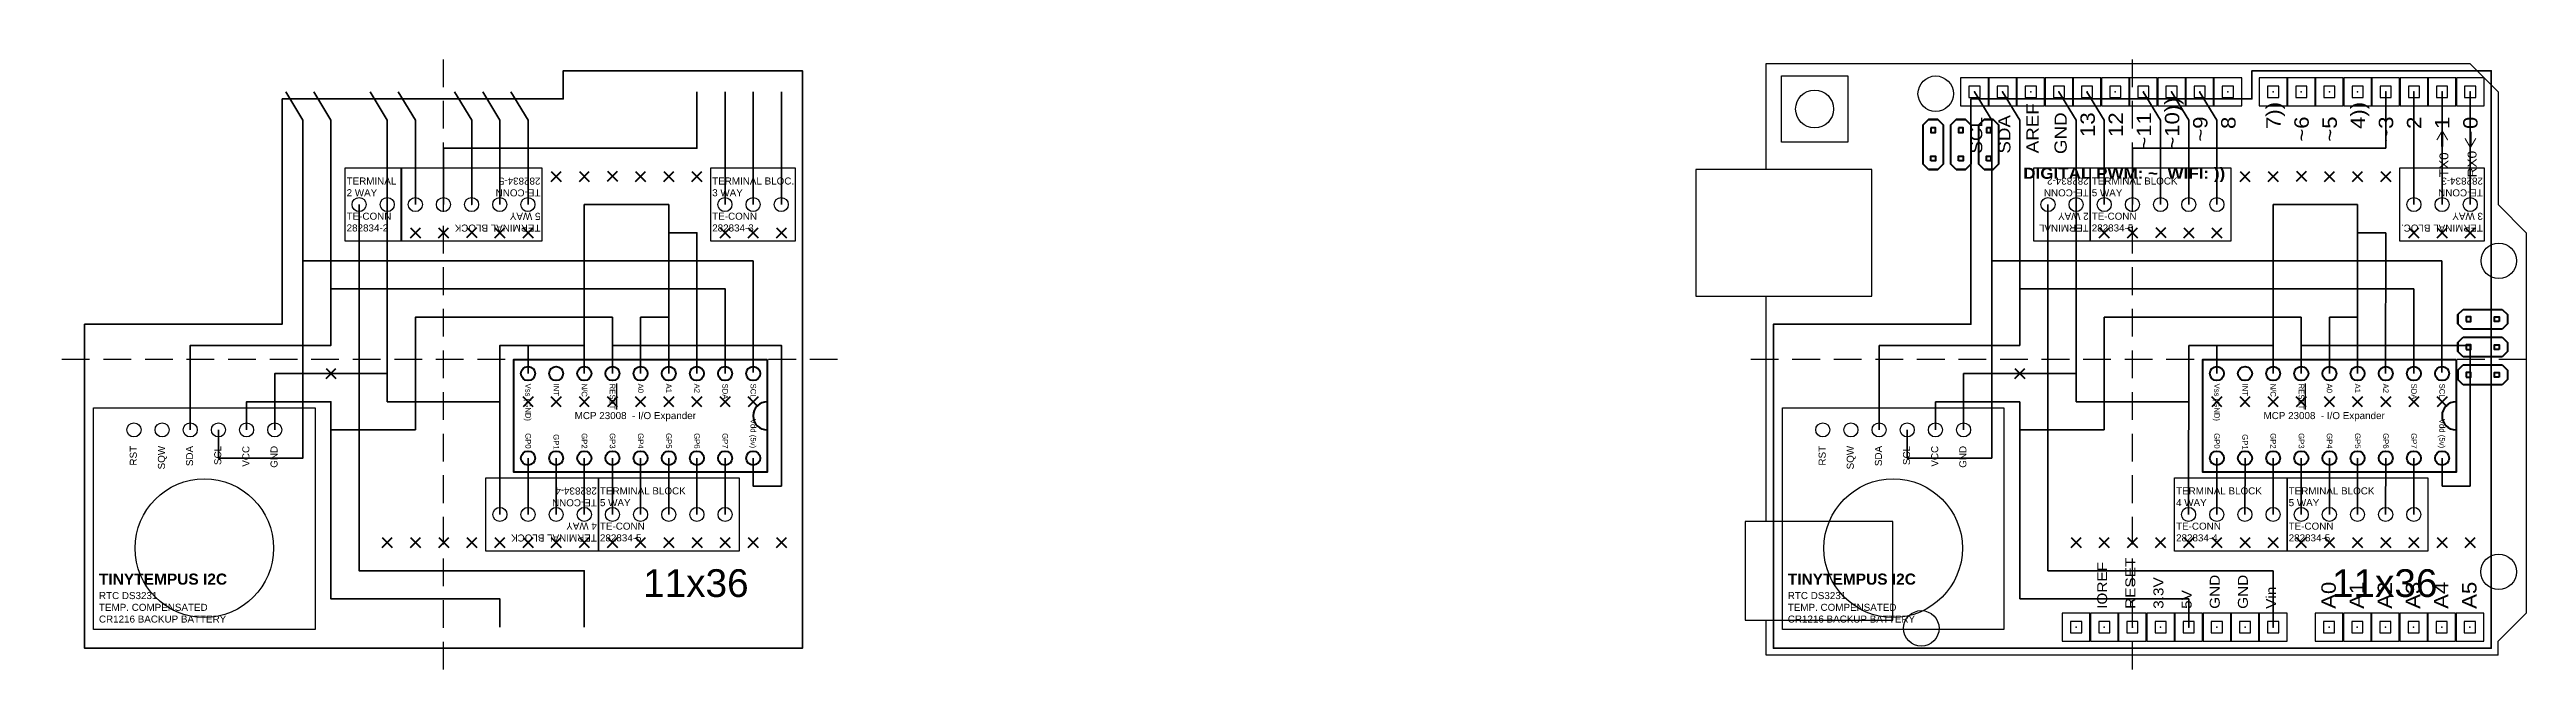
# Model space of a CAD drawing. Header units: millimetres. Extents: x 3648 to 4640, y -1371 to 0.
# Drawn here: x 3648.2 to 3871.7, y -1370.5 to -1314.6 of the extents above; entities that cross this region are included whole.
import ezdxf

# ---------------------------------------------------------------- set-up
doc = ezdxf.new("R2010")
doc.units = ezdxf.units.MM
doc.header["$LTSCALE"] = 10
doc.header["$MEASUREMENT"] = 0
doc.linetypes.add('HIDDEN', pattern=[0.375, 0.25, -0.125])
doc.layers.get('0').update_dxf_attribs({"color": 8})
for name, color, linetype, lineweight in [('+5V', 1, 'Continuous', 35), ('+9V', 230, 'Continuous', 35), ('BUTTONS', 40, 'Continuous', 35), ('Colour0', 2, 'Continuous', 35), ('Colour1', 94, 'Continuous', 35), ('Colour10', 10, 'Continuous', 35), ('Colour11', 255, 'Continuous', 35), ('Colour2', 30, 'Continuous', 35), ('Colour3', 220, 'Continuous', 35), ('Colour4', 200, 'Continuous', 35), ('Colour5', 180, 'Continuous', 35), ('Colour6', 80, 'Continuous', 35), ('Colour7', 150, 'Continuous', 35), ('Colour9', 252, 'Continuous', 35), ('Component Detail', 143, 'Continuous', 40), ('GND +0V', 7, 'Continuous', 35), ('VERO CUT', 252, 'Continuous', 35), ('Vero Track', 250, 'Continuous', 35)]:
    doc.layers.add(name, color=color, linetype=linetype, lineweight=lineweight)
for name, color, linetype in [('Component', 210, 'Continuous'), ('PIN LABEL', 130, 'Continuous'), ('PINS', 1, 'Continuous'), ('vero Pins', 30, 'Continuous')]:
    doc.layers.add(name, color=color, linetype=linetype)
doc.layers.add('Component Centre', color=7, linetype='Continuous', true_color=0x7db0bf)
doc.styles.get("Standard").update_dxf_attribs({"font": 'arial.ttf'})
picture_1 = doc.add_image_def('image9.jpg', size_in_pixel=(567, 567))
picture_2 = doc.add_image_def('image7.jpg', size_in_pixel=(144, 187))
picture_3 = doc.add_image_def('image8.jpg', size_in_pixel=(360, 187))
picture_4 = doc.add_image_def('image4.jpg', size_in_pixel=(216, 187))
picture_5 = doc.add_image_def('image3.jpg', size_in_pixel=(288, 187))

# ---------------------------------------------------------------- blocks, each defined once
blk = doc.blocks.new('TinyTempest')
at = {"color": 1}
for centre in [(0, 0), (2.54, 0), (5.08, 0), (7.62, 0), (10.16, 0), (12.7, 0)]:
    blk.add_circle(centre, 0.635, dxfattribs=at)
at = {"layer": 'Component'}
blk.add_circle((6.35, -10.66), 6.25, dxfattribs=at)
at = {"color": 4, "char_height": 0.635, "width": 7.3862, "attachment_point": 3, "rotation": 90}
for s, insert in [('RST', (-0.38, -1.44)), ('SQW', (2.16, -1.44)), ('SDA', (4.7, -1.44)), ('SCL', (7.24, -1.44)), ('VCC', (9.78, -1.44)), ('GND', (12.32, -1.44))]:
    blk.add_mtext(s, dxfattribs=dict(at, insert=insert))
at = {"layer": 'Component', "insert": (-3.16, -12.95), "char_height": 0.635, "width": 14.2666, "attachment_point": 1}
blk.add_mtext('{\\fArial|b1|i0|c0|p34;\\H1.5748x;TINYTEMPUS I2C\\P}RTC DS3231 \\PTEMP. COMPENSATED\\PCR1216 BACKUP BATTERY', dxfattribs=at)
at = {"layer": 'Component'}
image = blk.add_image(picture_1, insert=(-3.65, -18), size_in_units=(20, 20), dxfattribs=at)
image.dxf.flags = 7
blk = doc.blocks.new('Terminal Block 2-WAY TE CONNECTIVITY')
at = {"color": 1}
for centre in [(0, 0), (2.54, 0)]:
    blk.add_circle(centre, 0.635, dxfattribs=at)
at = {"layer": 'Component', "insert": (-1.13, 2.44), "char_height": 0.635, "width": 4.9953, "attachment_point": 1}
blk.add_mtext('TERMINAL\\P2 WAY\\P\\PTE-CONN\\P282834-2', dxfattribs=at)
at = {"layer": 'Component'}
image = blk.add_image(picture_2, insert=(-1.27, -3.3), size_in_units=(5.08, 6.6), rotation=0, dxfattribs=at)
image.dxf.flags = 7
blk = doc.blocks.new('Terminal Block 5-new-WAY TE CONNECTIVITY')
at = {"color": 1}
for centre in [(-5.08, 0), (-2.54, 0), (0, 0), (2.54, 0), (5.08, 0)]:
    blk.add_circle(centre, 0.635, dxfattribs=at)
at = {"layer": 'Component', "insert": (-6.21, 2.44), "char_height": 0.635, "width": 9.8978, "attachment_point": 1}
blk.add_mtext('TERMINAL BLOCK\\P5 WAY\\P\\PTE-CONN\\P282834-5', dxfattribs=at)
at = {"layer": 'Component'}
image = blk.add_image(picture_3, insert=(6.35, 3.3), size_in_units=(12.7, 6.6), rotation=180, dxfattribs=at)
image.dxf.flags = 7
blk = doc.blocks.new('Terminal Block 3-WAY TE CONNECTIVITY')
at = {"color": 1}
for centre in [(-2.54, 0), (0, 0), (2.54, 0)]:
    blk.add_circle(centre, 0.635, dxfattribs=at)
at = {"layer": 'Component', "insert": (-3.69, 2.44), "char_height": 0.635, "width": 8.3344, "attachment_point": 1}
blk.add_mtext('TERMINAL BLOC.\\P3 WAY\\P\\PTE-CONN\\P282834-3', dxfattribs=at)
at = {"layer": 'Component'}
image = blk.add_image(picture_4, insert=(-3.81, -3.3), size_in_units=(7.62, 6.6), rotation=0, dxfattribs=at)
image.dxf.flags = 7
blk = doc.blocks.new('CUT')
at = {"color": 33, "lineweight": 50}
for points in [[(-0.45, -0.45), (0.45, 0.45)], [(0.45, -0.45), (-0.45, 0.45)]]:
    blk.add_lwpolyline(points, dxfattribs=at)
blk = doc.blocks.new('MCP23008 IO Expander')
at = {"layer": 'Component Detail', "color": 4}
blk.add_lwpolyline([(-1.27, 1.27), (8.89, 1.27), (8.89, -21.59), (-1.27, -21.59)], close=True, dxfattribs=at)
at = {"layer": 'Component Detail', "color": 1}
for centre in [(0, 0), (7.62, 0), (0, -2.54), (7.62, -2.54), (0, -5.08), (7.62, -5.08), (0, -7.62), (7.62, -7.62), (0, -10.16), (7.62, -10.16), (0, -12.7), (7.62, -12.7), (0, -15.24), (7.62, -15.24), (0, -17.78), (7.62, -17.78), (0, -20.32), (7.62, -20.32)]:
    blk.add_circle(centre, 0.635, dxfattribs=at)
at = {"layer": 'Component Detail', "color": 4}
blk.add_arc((3.81, 1.27), 1.27, 180, 0, dxfattribs=at)
at = {"color": 3, "rotation": 180}
for p in [(2.54, 0), (2.54, -2.54), (2.54, -5.08), (2.54, -7.62), (2.54, -10.16), (2.54, -12.7), (2.54, -15.24), (2.54, -17.78), (2.54, -20.32)]:
    blk.add_blockref('CUT', p, dxfattribs=at)
at = {"color": 4, "char_height": 0.5, "width": 7.3862, "attachment_point": 1}
for s, insert in [('SCL', (0.9, 0.26)), ('\\pi4.77468;Vdd (5v)', (-0.69, 0.26)), ('SDA', (0.9, -2.28)), ('\\pi6.05742;GP7', (-0.69, -2.28)), ('A2', (0.9, -4.82)), ('\\pi6.05776;GP6', (-0.69, -4.82)), ('A1', (0.9, -7.36)), ('\\pi6.05367;GP5', (-0.69, -7.36)), ('A0', (0.9, -9.9)), ('\\pi6.05947;GP4', (-0.69, -9.9)), ('{\\ORESET}', (0.9, -12.44)), ('\\pi6.05742;GP3', (-0.69, -12.44)), ('N/C', (0.9, -14.98)), ('\\pi6.06254;GP2', (-0.69, -14.98)), ('INT', (0.9, -17.52)), ('\\pi6.15394;GP1', (-0.69, -17.52)), ('Vss (GND)', (0.9, -20.06)), ('\\pi6.05913;GP0', (-0.69, -20.06))]:
    blk.add_mtext(s, dxfattribs=dict(at, insert=insert))
at = {"color": 4, "insert": (3.47, -16.11), "char_height": 0.635, "width": 14.2666, "attachment_point": 1, "rotation": 90}
blk.add_mtext('MCP 23008  - I/O Expander', dxfattribs=at)
blk = doc.blocks.new('Terminal Block 4 new -WAY TE CONNECTIVITY')
at = {"color": 1}
for centre in [(0, 0), (2.54, 0), (5.08, 0), (7.62, 0)]:
    blk.add_circle(centre, 0.635, dxfattribs=at)
at = {"layer": 'Component', "insert": (-1.13, 2.44), "char_height": 0.635, "width": 9.8978, "attachment_point": 1}
blk.add_mtext('TERMINAL BLOCK\\P4 WAY\\P\\PTE-CONN\\P282834-4', dxfattribs=at)
at = {"layer": 'Component'}
image = blk.add_image(picture_5, insert=(-1.27, -3.3), size_in_units=(10.16, 6.6), dxfattribs=at)
image.dxf.flags = 7
blk = doc.blocks.new('Arduino uno Simplified')
at = {"color": 5}
for points in [[(-0.03, -9.53), (-0.03, 0), (-0.03, 0), (63.47, 0)], [(63.47, 0), (63.47, 0), (63.47, 0), (66.01, -2.54), (66.01, -2.54), (66.01, -12.7), (66.01, -12.7), (68.55, -15.24), (68.55, -15.24), (68.55, -49.53)], [(-0.03, -41.28), (-0.03, -20.95)], [(-0.03, -53.34), (-0.03, -50.17)], [(66.01, -53.34), (66.01, -52.07), (68.55, -49.53)], [(66.01, -53.34), (66.01, -53.34), (-0.03, -53.34)]]:
    blk.add_lwpolyline(points, dxfattribs=at)
blk.add_lwpolyline([(1.34, -1.09), (7.34, -1.09), (7.34, -7.09), (1.34, -7.09)], close=True, dxfattribs=at)
for centre, radius in [((15.27, -2.71), 1.6), ((4.34, -4.09), 1.71), ((66.08, -17.78), 1.6), ((66.07, -45.81), 1.6), ((13.97, -50.91), 1.6)]:
    blk.add_circle(centre, radius, dxfattribs=at)
at = {"layer": 'Component'}
for points in [[(-6.38, -20.95), (9.5, -20.95), (9.5, -9.53), (-6.38, -9.53)], [(-1.93, -50.17), (11.4, -50.17), (11.4, -41.28), (-1.93, -41.28)]]:
    blk.add_lwpolyline(points, close=True, dxfattribs=at)
at = {"layer": 'Component Detail'}
for p, q in [((14.13, -5.5), (14.61, -5.03)), ((14.13, -9.05), (14.13, -5.5)), ((15.45, -5.03), (15.93, -5.5)), ((15.93, -5.5), (15.93, -9.05)), ((16.64, -5.5), (17.12, -5.03)), ((16.64, -9.05), (16.64, -5.5)), ((17.95, -5.03), (18.43, -5.5)), ((18.43, -5.5), (18.43, -9.05)), ((19.15, -5.5), (19.63, -5.03)), ((19.15, -9.05), (19.15, -5.5)), ((20.46, -5.03), (20.94, -5.5)), ((20.94, -5.5), (20.94, -9.05)), ((14.61, -9.53), (14.13, -9.05)), ((15.93, -9.05), (15.45, -9.53)), ((17.12, -9.53), (16.64, -9.05)), ((18.43, -9.05), (17.95, -9.53)), ((19.63, -9.53), (19.15, -9.05)), ((20.94, -9.05), (20.46, -9.53)), ((62.38, -22.62), (62.86, -22.15)), ((62.86, -22.15), (66.4, -22.15)), ((66.4, -22.15), (66.88, -22.62)), ((62.86, -23.94), (62.38, -23.46)), ((66.4, -23.94), (62.86, -23.94)), ((66.88, -23.46), (66.4, -23.94)), ((66.88, -22.62), (66.88, -23.46)), ((62.38, -25.13), (62.86, -24.65)), ((62.86, -26.44), (62.38, -25.96)), ((62.86, -24.65), (66.4, -24.65)), ((66.4, -26.44), (62.86, -26.44)), ((66.4, -24.65), (66.88, -25.13)), ((66.88, -25.96), (66.4, -26.44)), ((66.88, -25.13), (66.88, -25.96)), ((62.38, -27.64), (62.86, -27.16)), ((62.86, -28.95), (62.38, -28.47)), ((62.86, -27.16), (66.4, -27.16)), ((66.4, -28.95), (62.86, -28.95)), ((66.4, -27.16), (66.88, -27.64)), ((66.88, -28.47), (66.4, -28.95)), ((66.88, -27.64), (66.88, -28.47))]:
    blk.add_line(p, q, dxfattribs=at)
for points in [[(14.61, -5.03), (14.61, -5.03), (15.45, -5.03), (15.45, -5.03)], [(14.82, -5.8), (14.82, -6.22), (15.24, -6.22), (15.24, -5.8)], [(17.12, -5.03), (17.12, -5.03), (17.95, -5.03), (17.95, -5.03)], [(17.33, -5.8), (17.33, -6.22), (17.75, -6.22), (17.75, -5.8)], [(19.63, -5.03), (19.63, -5.03), (20.46, -5.03), (20.46, -5.03)], [(19.84, -5.8), (19.84, -6.22), (20.25, -6.22), (20.25, -5.8)], [(14.82, -8.75), (14.82, -8.34), (15.24, -8.34), (15.24, -8.75)], [(17.33, -8.75), (17.33, -8.34), (17.75, -8.34), (17.75, -8.75)], [(19.84, -8.75), (19.84, -8.34), (20.25, -8.34), (20.25, -8.75)], [(14.61, -9.53), (14.61, -9.53), (15.45, -9.53), (15.45, -9.53)], [(17.12, -9.53), (17.12, -9.53), (17.95, -9.53), (17.95, -9.53)], [(19.63, -9.53), (19.63, -9.53), (20.46, -9.53), (20.46, -9.53)], [(62.38, -23.46), (62.38, -23.46), (62.38, -22.62), (62.38, -22.62)], [(63.15, -23.25), (63.57, -23.25), (63.57, -22.83), (63.15, -22.83)], [(66.1, -23.25), (65.69, -23.25), (65.69, -22.83), (66.1, -22.83)], [(62.38, -25.96), (62.38, -25.96), (62.38, -25.13), (62.38, -25.13)], [(63.15, -25.76), (63.57, -25.76), (63.57, -25.34), (63.15, -25.34)], [(66.1, -25.76), (65.69, -25.76), (65.69, -25.34), (66.1, -25.34)], [(62.38, -28.47), (62.38, -28.47), (62.38, -27.64), (62.38, -27.64)], [(63.15, -28.26), (63.57, -28.26), (63.57, -27.85), (63.15, -27.85)], [(66.1, -28.26), (65.69, -28.26), (65.69, -27.85), (66.1, -27.85)]]:
    blk.add_lwpolyline(points, close=True, dxfattribs=at)
at = {"layer": 'PIN LABEL', "color": 5, "const_width": 0.1}
for points in [[(60.93, -7.48), (60.93, -6.14), (60.49, -6.89)], [(61.03, -7.48), (61.03, -6.14), (61.47, -6.89)], [(63.47, -6.14), (63.47, -7.48), (63.03, -6.73)], [(63.57, -6.14), (63.57, -7.48), (64.01, -6.73)]]:
    blk.add_lwpolyline(points, dxfattribs=at)
at = {"layer": 'PINS'}
for points in [[(17.52, -3.79), (20.02, -3.79), (20.02, -1.29), (17.52, -1.29)], [(18.27, -3.04), (19.27, -3.04), (19.27, -2.04), (18.27, -2.04)], [(20.06, -3.79), (22.56, -3.79), (22.56, -1.29), (20.06, -1.29)], [(20.81, -3.04), (21.81, -3.04), (21.81, -2.04), (20.81, -2.04)], [(22.6, -3.79), (25.1, -3.79), (25.1, -1.29), (22.6, -1.29)], [(23.35, -3.04), (24.35, -3.04), (24.35, -2.04), (23.35, -2.04)], [(25.14, -3.79), (27.64, -3.79), (27.64, -1.29), (25.14, -1.29)], [(25.89, -3.04), (26.89, -3.04), (26.89, -2.04), (25.89, -2.04)], [(27.68, -3.79), (30.18, -3.79), (30.18, -1.29), (27.68, -1.29)], [(28.43, -3.04), (29.43, -3.04), (29.43, -2.04), (28.43, -2.04)], [(30.22, -3.79), (32.72, -3.79), (32.72, -1.29), (30.22, -1.29)], [(30.97, -3.04), (31.97, -3.04), (31.97, -2.04), (30.97, -2.04)], [(32.76, -3.79), (35.26, -3.79), (35.26, -1.29), (32.76, -1.29)], [(33.51, -3.04), (34.51, -3.04), (34.51, -2.04), (33.51, -2.04)], [(35.3, -3.79), (37.8, -3.79), (37.8, -1.29), (35.3, -1.29)], [(36.05, -3.04), (37.05, -3.04), (37.05, -2.04), (36.05, -2.04)], [(37.84, -3.79), (40.34, -3.79), (40.34, -1.29), (37.84, -1.29)], [(38.59, -3.04), (39.59, -3.04), (39.59, -2.04), (38.59, -2.04)], [(40.38, -3.79), (42.88, -3.79), (42.88, -1.29), (40.38, -1.29)], [(41.13, -3.04), (42.13, -3.04), (42.13, -2.04), (41.13, -2.04)], [(44.47, -3.79), (46.97, -3.79), (46.97, -1.29), (44.47, -1.29)], [(45.22, -3.04), (46.22, -3.04), (46.22, -2.04), (45.22, -2.04)], [(47.01, -3.79), (49.51, -3.79), (49.51, -1.29), (47.01, -1.29)], [(47.76, -3.04), (48.76, -3.04), (48.76, -2.04), (47.76, -2.04)], [(49.55, -3.79), (52.05, -3.79), (52.05, -1.29), (49.55, -1.29)], [(50.3, -3.04), (51.3, -3.04), (51.3, -2.04), (50.3, -2.04)], [(52.09, -3.79), (54.59, -3.79), (54.59, -1.29), (52.09, -1.29)], [(52.84, -3.04), (53.84, -3.04), (53.84, -2.04), (52.84, -2.04)], [(54.63, -3.79), (57.13, -3.79), (57.13, -1.29), (54.63, -1.29)], [(55.38, -3.04), (56.38, -3.04), (56.38, -2.04), (55.38, -2.04)], [(57.17, -3.79), (59.67, -3.79), (59.67, -1.29), (57.17, -1.29)], [(57.92, -3.04), (58.92, -3.04), (58.92, -2.04), (57.92, -2.04)], [(59.71, -3.79), (62.21, -3.79), (62.21, -1.29), (59.71, -1.29)], [(60.46, -3.04), (61.46, -3.04), (61.46, -2.04), (60.46, -2.04)], [(62.25, -3.79), (64.75, -3.79), (64.75, -1.29), (62.25, -1.29)], [(63, -3.04), (64, -3.04), (64, -2.04), (63, -2.04)], [(26.69, -52.05), (29.19, -52.05), (29.19, -49.55), (26.69, -49.55)], [(27.44, -51.3), (28.44, -51.3), (28.44, -50.3), (27.44, -50.3)], [(29.23, -52.05), (31.73, -52.05), (31.73, -49.55), (29.23, -49.55)], [(29.98, -51.3), (30.98, -51.3), (30.98, -50.3), (29.98, -50.3)], [(31.77, -52.05), (34.27, -52.05), (34.27, -49.55), (31.77, -49.55)], [(32.52, -51.3), (33.52, -51.3), (33.52, -50.3), (32.52, -50.3)], [(34.31, -52.05), (36.81, -52.05), (36.81, -49.55), (34.31, -49.55)], [(35.06, -51.3), (36.06, -51.3), (36.06, -50.3), (35.06, -50.3)], [(36.85, -52.05), (39.35, -52.05), (39.35, -49.55), (36.85, -49.55)], [(37.6, -51.3), (38.6, -51.3), (38.6, -50.3), (37.6, -50.3)], [(39.39, -52.05), (41.89, -52.05), (41.89, -49.55), (39.39, -49.55)], [(40.14, -51.3), (41.14, -51.3), (41.14, -50.3), (40.14, -50.3)], [(41.93, -52.05), (44.43, -52.05), (44.43, -49.55), (41.93, -49.55)], [(42.68, -51.3), (43.68, -51.3), (43.68, -50.3), (42.68, -50.3)], [(44.47, -52.05), (46.97, -52.05), (46.97, -49.55), (44.47, -49.55)], [(45.22, -51.3), (46.22, -51.3), (46.22, -50.3), (45.22, -50.3)], [(49.52, -52.05), (52.02, -52.05), (52.02, -49.55), (49.52, -49.55)], [(50.27, -51.3), (51.27, -51.3), (51.27, -50.3), (50.27, -50.3)], [(52.06, -52.05), (54.56, -52.05), (54.56, -49.55), (52.06, -49.55)], [(52.81, -51.3), (53.81, -51.3), (53.81, -50.3), (52.81, -50.3)], [(54.6, -52.05), (57.1, -52.05), (57.1, -49.55), (54.6, -49.55)], [(55.35, -51.3), (56.35, -51.3), (56.35, -50.3), (55.35, -50.3)], [(57.14, -52.05), (59.64, -52.05), (59.64, -49.55), (57.14, -49.55)], [(57.89, -51.3), (58.89, -51.3), (58.89, -50.3), (57.89, -50.3)], [(59.68, -52.05), (62.18, -52.05), (62.18, -49.55), (59.68, -49.55)], [(60.43, -51.3), (61.43, -51.3), (61.43, -50.3), (60.43, -50.3)], [(62.22, -52.05), (64.72, -52.05), (64.72, -49.55), (62.22, -49.55)], [(62.97, -51.3), (63.97, -51.3), (63.97, -50.3), (62.97, -50.3)]]:
    blk.add_lwpolyline(points, close=True, dxfattribs=at)
for p in [(18.77, -2.54), (21.31, -2.54), (23.85, -2.54), (26.39, -2.54), (28.93, -2.54), (31.47, -2.54), (34.01, -2.54), (36.55, -2.54), (39.09, -2.54), (41.63, -2.54), (45.72, -2.54), (48.26, -2.54), (50.8, -2.54), (53.34, -2.54), (55.88, -2.54), (58.42, -2.54), (60.96, -2.54), (63.5, -2.54), (27.94, -50.8), (30.48, -50.8), (33.02, -50.8), (35.56, -50.8), (38.1, -50.8), (40.64, -50.8), (43.18, -50.8), (45.72, -50.8), (50.77, -50.8), (53.31, -50.8), (55.85, -50.8), (58.39, -50.8), (60.93, -50.8), (63.47, -50.8)]:
    blk.add_point(p, dxfattribs=at)
at = {"layer": 'PIN LABEL', "color": 5, "width": 1.1}
for s, height, p in [('AREF', 1.1, (24.55, -8.08)), ('~11', 1.3, (34.71, -7.76)), ('~10))', 1.3, (37.25, -7.76)), ('7))', 1.3, (46.39, -5.89)), ('4))', 1.3, (54.01, -5.89)), ('SCL', 1.1, (19.47, -8.11)), ('SDA', 1.1, (22.01, -8.11)), ('GND', 1.1, (27.09, -8.15)), ('13', 1.3, (29.63, -6.61)), ('12', 1.3, (32.17, -6.61)), ('~9', 1.3, (39.79, -7.04)), ('8', 1.3, (42.33, -5.89)), ('~6', 1.3, (48.93, -7.04)), ('~5', 1.3, (51.47, -7.04)), ('~3', 1.3, (56.55, -7.04)), ('2', 1.3, (59.09, -5.89)), ('1', 1.3, (61.63, -5.89)), ('0', 1.3, (64.17, -5.89)), ('TX0', 0.8, (61.53, -10.25)), ('RX0', 0.8, (64.07, -10.25)), ('RESET', 0.9, (33.28, -49.15)), ('IOREF', 0.9, (30.74, -49.15)), ('3.3V', 0.9, (35.82, -49.15)), ('GND', 0.9, (40.9, -49.15)), ('GND', 0.9, (43.44, -49.15)), ('A0', 1.3, (51.37, -49.15)), ('A1', 1.3, (53.91, -49.15)), ('A2', 1.3, (56.45, -49.15)), ('A3', 1.3, (58.99, -49.15)), ('A4', 1.3, (61.53, -49.15)), ('A5', 1.3, (64.07, -49.15)), ('5V', 0.9, (38.36, -49.15)), ('Vin', 0.9, (45.98, -49.15))]:
    blk.add_text(s, height=height, rotation=90, dxfattribs=at).set_placement(p)
at = {"layer": 'PIN LABEL', "color": 5, "insert": (23.17, -9.38), "char_height": 1, "attachment_point": 1}
blk.add_mtext_dynamic_manual_height_columns('{\\fArial|b1|i0|c0|p34;\\W1.1;DIGITAL PWM: ~  WIFI: )) }', width=20.0697, gutter_width=1, heights=[0], dxfattribs=at)
blk = doc.blocks.new('Arduino Shield 01')
at = {"layer": '+5V'}
for points in [[(-15.24, -25.4), (-15.24, -20.32), (-33.02, -20.32), (-33.02, -20.32), (-33.02, -30.48)], [(-15.24, -22.86), (0, -22.86), (0, -35.56)], [(-48.26, -30.48), (-48.26, -27.94), (-40.64, -27.94), (-40.64, -27.94), (-40.64, -27.94), (-40.64, -27.94), (-40.64, -45.72), (-25.4, -45.72), (-25.4, -48.26)], [(-40.64, -30.48), (-33.02, -30.48)], [(-2.54, -33.02), (-2.54, -35.56), (0, -35.56)]]:
    blk.add_lwpolyline(points, dxfattribs=at)
at = {"layer": '+9V'}
blk.add_lwpolyline([(-38.1, -10.16), (-38.1, -43.18), (-17.78, -43.18), (-17.78, -48.26)], dxfattribs=at)
at = {"layer": 'BUTTONS'}
for points in [[(-5.08, 0), (-5.08, -10.16)], [(-2.54, 0), (-2.54, -10.16)], [(0, 0), (0, -10.16)]]:
    blk.add_lwpolyline(points, dxfattribs=at)
at = {"layer": 'Colour0'}
for points in [[(-42.19, 0), (-40.64, -2.54), (-40.64, -22.86), (-53.34, -22.86), (-53.34, -30.48)], [(-44.73, 0), (-43.18, -2.54), (-43.18, -2.54), (-43.18, -33.02), (-50.8, -33.02), (-50.8, -30.48)], [(-43.18, -15.24), (-2.54, -15.24)], [(-2.54, -15.24), (-2.54, -25.31)], [(-5.08, -25.4), (-5.08, -17.76), (-40.64, -17.76)]]:
    blk.add_lwpolyline(points, dxfattribs=at)
at = {"layer": 'Colour1'}
for points in [[(-34.57, 0), (-33.02, -2.54), (-33.02, -10.16)], [(-22.86, -33.02), (-22.86, -38.1)], [(-20.32, -33.02), (-20.32, -38.1)], [(-17.78, -33.02), (-17.78, -38.1)], [(-15.24, -33.02), (-15.24, -38.1)], [(-12.7, -33.02), (-12.7, -38.1)], [(-10.16, -33.02), (-10.16, -38.1)], [(-7.62, -33.02), (-7.62, -38.1)], [(-5.08, -33.02), (-5.08, -38.1)]]:
    blk.add_lwpolyline(points, dxfattribs=at)
at = {"layer": 'Colour2'}
blk.add_lwpolyline([(-30.48, -10.16), (-30.48, -5.08), (-7.62, -5.08), (-7.62, 0)], dxfattribs=at)
at = {"layer": 'Colour3'}
blk.add_lwpolyline([(-26.95, 0), (-25.4, -2.54), (-25.4, -10.16)], dxfattribs=at)
at = {"layer": 'Colour4'}
blk.add_lwpolyline([(-29.49, 0), (-27.94, -2.54), (-27.94, -10.16), (-27.94, -10.16), (-27.94, -10.16)], dxfattribs=at)
at = {"layer": 'Colour7'}
blk.add_lwpolyline([(-24.41, 0), (-22.86, -2.54), (-22.86, -10.16)], dxfattribs=at)
at = {"layer": 'Component Centre', "linetype": 'HIDDEN'}
for p, q in [((-30.48, -52.07), (-30.48, 3.81)), ((5.08, -24.13), (-66.04, -24.13))]:
    blk.add_line(p, q, dxfattribs=at)
at = {"layer": 'GND +0V'}
for points in [[(-37.11, 0), (-35.56, -2.54), (-35.56, -12.7), (-35.56, -12.7), (-35.56, -27.94)], [(-17.78, -25.4), (-17.78, -10.16), (-10.16, -10.16), (-10.16, -25.4)], [(-10.16, -12.7), (-7.62, -12.7), (-7.62, -25.4)], [(-10.16, -20.32), (-12.7, -20.32), (-12.7, -25.4)], [(-22.86, -25.4), (-22.86, -22.86), (-25.4, -22.86), (-25.4, -38.1)], [(-22.86, -22.86), (-17.78, -22.86)], [(-35.56, -25.4), (-45.72, -25.4), (-45.72, -30.48)], [(-25.4, -27.94), (-25.4, -27.94), (-35.56, -27.94)]]:
    blk.add_lwpolyline(points, dxfattribs=at)
at = {"layer": 'VERO CUT'}
blk.add_lwpolyline([(-45.06, -0.64), (-45.06, -20.95), (-62.87, -20.95), (-62.87, -50.17), (1.9, -50.17), (1.9, 1.9), (-19.68, 1.9), (-19.68, -0.64)], close=True, dxfattribs=at)
at = {"color": 3, "rotation": 270}
for p in [(-20.32, -7.62), (-17.78, -7.62), (-15.23, -7.61), (-12.7, -7.62), (-10.16, -7.62), (-7.62, -7.62), (-33.02, -12.7), (-30.48, -12.7), (-27.93, -12.69), (-25.4, -12.7), (-22.86, -12.7), (-5.08, -12.7), (-2.54, -12.7), (0, -12.7), (-40.64, -25.4), (-35.56, -40.64), (-33.02, -40.64), (-30.47, -40.63), (-27.94, -40.64), (-25.4, -40.64), (-22.86, -40.64), (-20.31, -40.63), (-17.78, -40.64), (-15.24, -40.64), (-12.7, -40.64), (-10.16, -40.64), (-7.61, -40.63), (-5.08, -40.64), (-2.54, -40.64), (0, -40.64)]:
    blk.add_blockref('CUT', p, dxfattribs=at)
at = {"layer": 'Component', "rotation": 180}
for name, p in [('Terminal Block 5-new-WAY TE CONNECTIVITY', (-27.95, -10.16)), ('Terminal Block 4 new -WAY TE CONNECTIVITY', (-17.78, -38.1))]:
    blk.add_blockref(name, p, dxfattribs=at)
at = {"layer": 'Component'}
for name, p in [('TinyTempest', (-58.42, -30.48)), ('Terminal Block 5-new-WAY TE CONNECTIVITY', (-10.16, -38.1))]:
    blk.add_blockref(name, p, dxfattribs=at)
at = {"layer": 'Component Centre'}
for name, p in [('Terminal Block 2-WAY TE CONNECTIVITY', (-38.1, -10.16)), ('Terminal Block 3-WAY TE CONNECTIVITY', (-2.55, -10.16))]:
    blk.add_blockref(name, p, dxfattribs=at)
at = {"layer": 'vero Pins', "rotation": 270}
blk.add_blockref('MCP23008 IO Expander', (-2.54, -25.4), dxfattribs=at)
at = {"layer": 'VERO CUT', "insert": (-12.47, -43.04), "char_height": 2.5, "attachment_point": 1}
blk.add_mtext_dynamic_manual_height_columns('11x36', width=34.2989, gutter_width=1, heights=[0], dxfattribs=at)

msp = doc.modelspace()

# ---------------------------------------------------------------- linework, layer by layer
at = {"layer": '+5V'}
for p, q in [((3833.62, -1338.76), (3833.62, -1338.76)), ((3826, -1346.38), (3826, -1346.38)), ((3826, -1346.38), (3826, -1346.38)), ((3826, -1346.38), (3826, -1346.38)), ((3864.1, -1354), (3866.64, -1354))]:
    msp.add_line(p, q, dxfattribs=at)
at = {"layer": 'Colour0'}
for p, q in [((3821.9, -1318.44), (3823.46, -1320.98)), ((3824.44, -1318.44), (3826, -1320.98)), ((3823.46, -1320.98), (3823.46, -1320.98)), ((3831.08, -1343.84), (3820.92, -1343.84)), ((3841.23, -1346.38), (3831.08, -1346.38))]:
    msp.add_line(p, q, dxfattribs=at)
at = {"layer": 'Colour1'}
msp.add_line((3832.06, -1318.44), (3833.62, -1320.98), dxfattribs=at)
at = {"layer": 'Colour10'}
for p, q in [((3823.46, -1333.68), (3864.09, -1333.68)), ((3861.55, -1336.2), (3826, -1336.2)), ((3843.78, -1341.3), (3848.86, -1341.3))]:
    msp.add_line(p, q, dxfattribs=at)
at = {"layer": 'Colour11'}
msp.add_line((3836.16, -1323.52), (3859.02, -1323.52), dxfattribs=at)
at = {"layer": 'Colour2'}
for p, q in [((3848.86, -1328.6), (3856.48, -1328.6)), ((3818.38, -1346.38), (3826, -1346.38)), ((3823.46, -1351.46), (3815.84, -1351.46))]:
    msp.add_line(p, q, dxfattribs=at)
msp.add_lwpolyline([(3826, -1348.92), (3833.62, -1348.92)], dxfattribs=at)
at = {"layer": 'Colour3'}
msp.add_line((3839.68, -1318.44), (3841.24, -1320.98), dxfattribs=at)
at = {"layer": 'Colour4'}
for p, q in [((3837.14, -1318.44), (3838.7, -1320.98)), ((3838.7, -1328.6), (3838.7, -1328.6)), ((3838.7, -1328.6), (3838.7, -1328.6)), ((3851.4, -1338.76), (3833.62, -1338.76))]:
    msp.add_line(p, q, dxfattribs=at)
at = {"layer": 'Colour5'}
for p, q in [((3851.4, -1341.3), (3866.64, -1341.3)), ((3826, -1364.16), (3841.24, -1364.16))]:
    msp.add_line(p, q, dxfattribs=at)
at = {"layer": 'Colour6'}
msp.add_line((3826, -1341.3), (3813.3, -1341.3), dxfattribs=at)
at = {"layer": 'Colour7'}
msp.add_line((3842.22, -1318.44), (3843.78, -1320.98), dxfattribs=at)
at = {"layer": 'Colour9'}
for p, q in [((3856.48, -1331.14), (3859.02, -1331.14)), ((3856.47, -1338.76), (3853.93, -1338.76)), ((3843.78, -1341.3), (3841.24, -1341.3)), ((3828.54, -1361.62), (3848.86, -1361.62))]:
    msp.add_line(p, q, dxfattribs=at)
at = {"layer": 'Component Centre', "linetype": 'HIDDEN'}
for p, q in [((3836.16, -1370.51), (3836.16, -1314.63)), ((3871.72, -1342.57), (3800.6, -1342.57))]:
    msp.add_line(p, q, dxfattribs=at)
at = {"layer": 'GND +0V'}
for p, q in [((3829.52, -1318.44), (3831.08, -1320.98)), ((3831.08, -1331.14), (3831.08, -1331.14)), ((3841.23, -1346.38), (3841.23, -1346.38))]:
    msp.add_line(p, q, dxfattribs=at)
at = {"layer": 'VERO CUT'}
msp.add_lwpolyline([(3821.58, -1319.08), (3821.58, -1339.4), (3803.77, -1339.4), (3803.77, -1368.61), (3868.54, -1368.61), (3868.54, -1316.54), (3846.95, -1316.54), (3846.95, -1319.08)], close=True, dxfattribs=at)
at = {"layer": 'Vero Track'}
for p, q in [((3859.02, -1323.52), (3859.02, -1318.44)), ((3823.46, -1320.98), (3823.46, -1351.46)), ((3826, -1320.98), (3826, -1341.3)), ((3831.08, -1320.98), (3831.08, -1331.14)), ((3833.62, -1320.98), (3833.62, -1328.6)), ((3838.7, -1320.98), (3838.7, -1328.6)), ((3841.24, -1320.98), (3841.24, -1328.6)), ((3843.78, -1320.98), (3843.78, -1328.6)), ((3836.16, -1328.6), (3836.16, -1323.52)), ((3828.54, -1328.6), (3828.54, -1361.62)), ((3848.86, -1343.84), (3848.86, -1328.6)), ((3856.48, -1328.6), (3856.47, -1343.84)), ((3831.08, -1331.14), (3831.08, -1346.38)), ((3859.02, -1331.14), (3859.01, -1343.84)), ((3861.55, -1343.84), (3861.55, -1336.2)), ((3833.62, -1338.76), (3833.62, -1348.92)), ((3851.4, -1343.84), (3851.4, -1338.76)), ((3853.93, -1338.76), (3853.93, -1343.84)), ((3813.3, -1341.3), (3813.3, -1348.92)), ((3843.78, -1343.84), (3843.78, -1341.3)), ((3866.64, -1341.3), (3866.64, -1354)), ((3820.92, -1343.84), (3820.92, -1348.92)), ((3818.38, -1348.92), (3818.38, -1346.38)), ((3826, -1346.38), (3826, -1364.16)), ((3815.84, -1351.46), (3815.84, -1348.92)), ((3864.1, -1351.46), (3864.1, -1354)), ((3848.86, -1361.62), (3848.86, -1366.7)), ((3841.24, -1364.16), (3841.24, -1366.7))]:
    msp.add_line(p, q, dxfattribs=at)
for points in [[(3861.56, -1318.44), (3861.56, -1328.6)], [(3864.1, -1318.44), (3864.1, -1328.6)], [(3866.64, -1318.44), (3866.64, -1328.6)], [(3864.09, -1333.68), (3864.09, -1343.75)], [(3841.24, -1341.3), (3841.23, -1356.54)], [(3843.78, -1351.46), (3843.77, -1356.54)], [(3846.32, -1351.46), (3846.31, -1356.54)], [(3848.86, -1351.46), (3848.85, -1356.54)], [(3851.4, -1351.46), (3851.39, -1356.54)], [(3853.94, -1351.46), (3853.93, -1356.54)], [(3856.48, -1351.46), (3856.47, -1356.54)], [(3859.02, -1351.46), (3859.01, -1356.54)], [(3861.56, -1351.46), (3861.55, -1356.54)]]:
    msp.add_lwpolyline(points, dxfattribs=at)

# ---------------------------------------------------------------- block references
at = {"color": 3, "rotation": 270}
for p in [(3846.32, -1326.06), (3848.86, -1326.06), (3851.41, -1326.05), (3853.94, -1326.06), (3856.48, -1326.06), (3859.02, -1326.06), (3833.62, -1331.14), (3836.16, -1331.14), (3838.71, -1331.13), (3841.24, -1331.14), (3843.78, -1331.14), (3861.56, -1331.14), (3864.1, -1331.14), (3866.64, -1331.14), (3826, -1343.84), (3831.08, -1359.08), (3833.62, -1359.08), (3836.17, -1359.07), (3838.7, -1359.08), (3841.24, -1359.08), (3843.78, -1359.08), (3846.33, -1359.07), (3848.86, -1359.08), (3851.4, -1359.08), (3853.94, -1359.08), (3856.48, -1359.08), (3859.03, -1359.07), (3861.56, -1359.08), (3864.1, -1359.08), (3866.64, -1359.08)]:
    msp.add_blockref('CUT', p, dxfattribs=at)
at = {"layer": 'Component'}
for name, p in [('Arduino uno Simplified', (3803.14, -1315.9)), ('Terminal Block 5-new-WAY TE CONNECTIVITY', (3838.7, -1328.6)), ('TinyTempest', (3808.22, -1348.92)), ('Terminal Block 4 new -WAY TE CONNECTIVITY', (3841.23, -1356.54)), ('Terminal Block 5-new-WAY TE CONNECTIVITY', (3856.47, -1356.54))]:
    msp.add_blockref(name, p, dxfattribs=at)
at = {"layer": 'Component Centre', "rotation": 180}
for name, p in [('Terminal Block 2-WAY TE CONNECTIVITY', (3831.08, -1328.6)), ('Terminal Block 3-WAY TE CONNECTIVITY', (3864.1, -1328.6))]:
    msp.add_blockref(name, p, dxfattribs=at)
at = {"layer": 'vero Pins'}
msp.add_blockref('Arduino Shield 01', (3714.24, -1318.44), dxfattribs=at)
at = {"layer": 'vero Pins', "rotation": 270}
msp.add_blockref('MCP23008 IO Expander', (3864.1, -1343.84), dxfattribs=at)

# ---------------------------------------------------------------- texts
at = {"layer": 'VERO CUT', "insert": (3854.17, -1361.48), "char_height": 2.5, "attachment_point": 1}
msp.add_mtext_dynamic_manual_height_columns('11x36', width=34.2989, gutter_width=1, heights=[0], dxfattribs=at)

doc.saveas('drawing.dxf')
